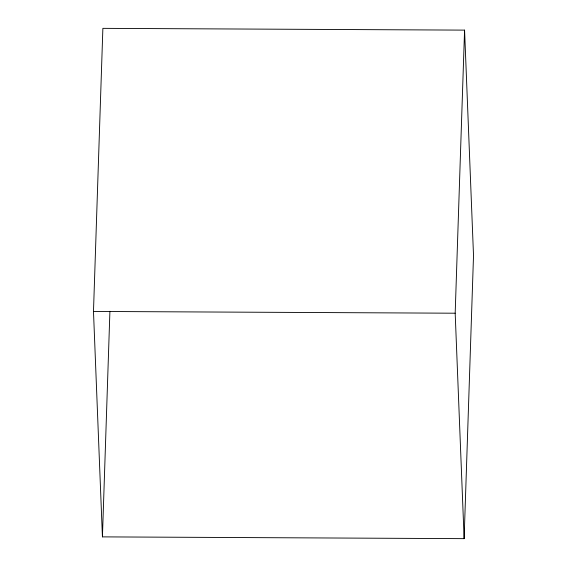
<?xml version="1.0" encoding="UTF-8"?>
<svg xmlns="http://www.w3.org/2000/svg" width="567" height="567" viewBox="0 0 567 567"><rect width="100%" height="100%" fill="white"/><g stroke="black" fill="none" stroke-linecap="round" stroke-linejoin="round"><path stroke-width="0.85" d="M93.484 311.439L102.875 28.35L464.571 30.122L473.516 255.561L464.125 538.65L102.429 536.878L93.484 311.439L455.181 313.211L464.125 538.65M102.429 536.878L109.913 311.29M455.181 313.211L464.571 30.122"/></g></svg>
